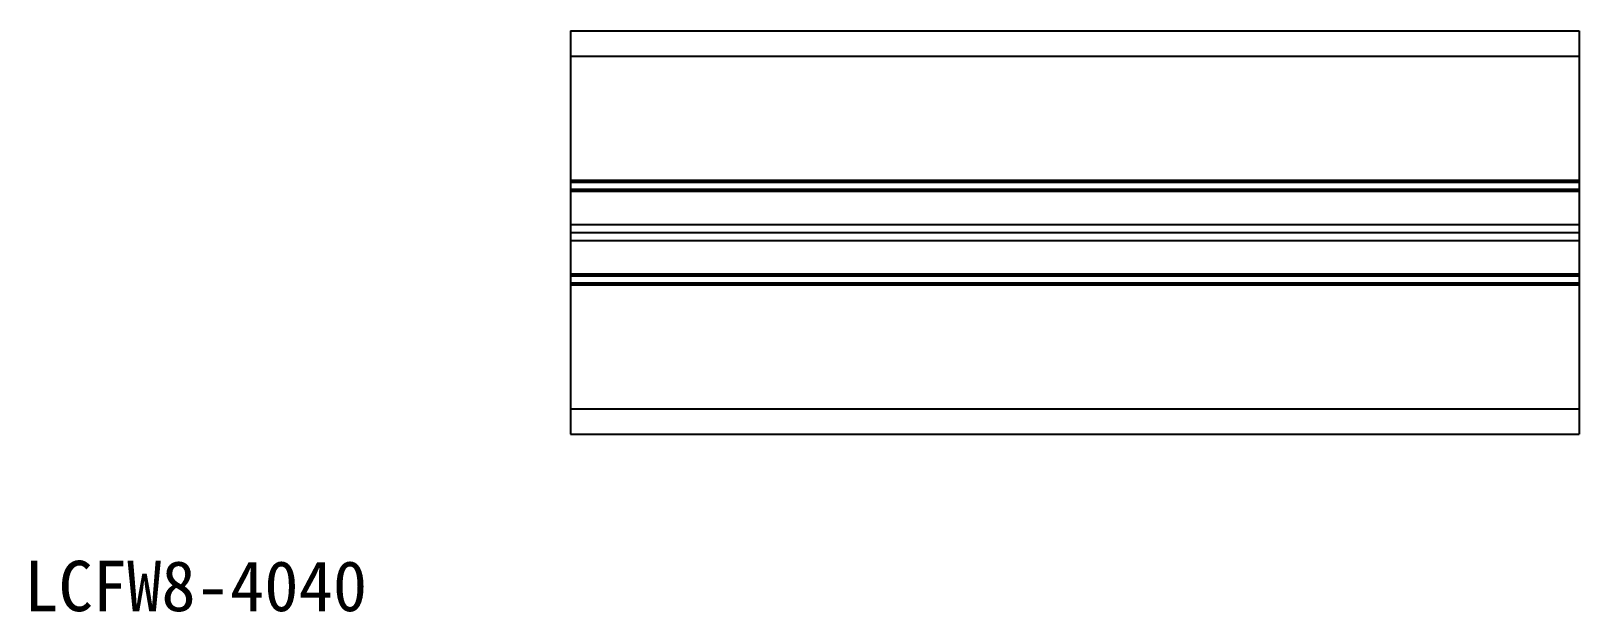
# Model space of a CAD drawing. Header units: millimetres. Extents: x 12 to 165, y -112 to -54.
import ezdxf

# ---------------------------------------------------------------- set-up
doc = ezdxf.new("R2010")
doc.units = ezdxf.units.MM
doc.styles.add('楷体', font='SimSun.ttf')

msp = doc.modelspace()

# ---------------------------------------------------------------- linework, layer by layer
for p, q in [((65.4, -53.9), (165.4, -53.9)), ((65.4, -53.9), (65.4, -93.9)), ((165.4, -53.9), (165.4, -93.9)), ((65.4, -56.4), (165.4, -56.4)), ((65.4, -68.7), (165.4, -68.7)), ((65.4, -68.9), (165.4, -68.9)), ((65.4, -69.6), (165.4, -69.6)), ((65.4, -69.8), (165.4, -69.8)), ((65.4, -73.11), (165.4, -73.11)), ((65.4, -73.9), (165.4, -73.9)), ((65.4, -74.7), (165.4, -74.7)), ((65.4, -78), (165.4, -78)), ((65.4, -78.2), (165.4, -78.2)), ((65.4, -78.9), (165.4, -78.9)), ((65.4, -79.1), (165.4, -79.1)), ((65.4, -91.4), (165.4, -91.4)), ((65.4, -93.9), (165.4, -93.9))]:
    msp.add_line(p, q)

# ---------------------------------------------------------------- texts
at = {"color": 1, "lineweight": 0, "insert": (11.21, -106.48), "char_height": 5, "width": 69.1022, "attachment_point": 1, "rotation": 360, "style": '楷体'}
msp.add_mtext('{\\fSimSun|b0|i0|c134|p2;\\C256;LCFW8-4040}', dxfattribs=at)

doc.saveas('drawing.dxf')
